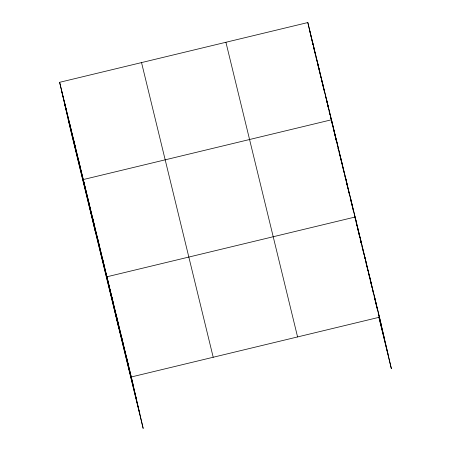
<?xml version="1.0" encoding="UTF-8"?>
<svg xmlns="http://www.w3.org/2000/svg" width="451" height="451" viewBox="0 0 451 451"><rect width="100%" height="100%" fill="white"/><g stroke="black" fill="none" stroke-linecap="round" stroke-linejoin="round"><path stroke-width="0.68" d="M59.633 82.307L131.297 376.974L143.181 428.45L71.523 133.789L59.633 82.307L307.819 22.55L379.477 317.211L391.367 368.692L378.857 317.262M131.297 376.974L379.477 317.211M309.555 30.065L328.475 107.857L326.738 100.342M328.632 108.528L337.929 146.75L336.198 139.235M338.092 147.421L356.848 224.542L355.112 217.027L106.932 276.784L118.816 328.266M381.213 324.726L357.012 225.207L359.892 237.733M313.716 47.924L315.677 55.975M315.999 57.316L316.98 61.336M317.797 64.69L319.263 70.728M319.59 72.07L321.056 78.102M321.383 79.444L323.339 87.494M323.666 88.83L324.647 92.855M325.459 96.21L325.949 98.222M326.276 99.564L327.093 102.918M327.257 103.583L328.723 109.621M329.05 110.963L330.025 114.988M330.352 116.33L331.006 119.008M331.333 120.349L332.308 124.375M333.126 127.729L336.39 141.14L334.879 134.556M337.201 144.495L337.692 146.507M338.019 147.849L338.673 150.527M339 151.869L340.466 157.906M340.793 159.248L341.768 163.273M342.095 164.609L344.051 172.66M344.868 176.014L345.849 180.034M346.171 181.375L348.133 189.426M348.454 190.767L349.435 194.787M350.252 198.141L352.208 206.192M352.535 207.533L353.511 211.553M354.328 214.907L355.467 219.603M356.121 222.287L357.102 226.306M357.914 229.66L359.87 237.711M361.172 243.055L360.197 239.053L361.138 243.128M361.984 246.398L363.934 254.409M364.261 255.745L364.91 258.417M366.049 263.096L367.993 271.107M368.32 272.443L369.296 276.452M370.108 279.789L372.058 287.806M372.379 289.142L373.355 293.15M374.167 296.487L374.815 299.16M374.978 299.83L377.414 309.848M378.231 313.186L384.562 339.237M379.082 317.448L388.012 354.182M225.917 42.27L297.581 336.931M141.535 62.588L213.199 357.254M61.37 89.822L133.034 384.489M64.718 104.333L136.382 398.994M68.169 119.278L139.833 413.945M374.606 297.175L376.343 304.69M369.735 277.139L371.466 284.654M364.859 257.104L366.595 264.619M359.988 237.063L361.725 244.577M350.388 197.577L352.118 205.092M345.658 178.134L347.388 185.649M340.928 158.684L342.659 166.199M334.727 133.896L331.468 119.791L83.283 179.549L95.167 231.025M337.962 147.928L338.278 149.287M322.008 80.892L323.745 88.407M317.278 61.443L319.015 68.958M312.549 41.999L314.285 49.514M307.819 22.55L312.904 44.57M126.427 356.933L128.157 364.447M121.55 336.897L123.286 344.412M116.679 316.861L118.41 324.376M111.803 296.826L113.539 304.34M102.202 257.341L103.939 264.855M97.472 237.891L99.209 245.406M92.743 218.442L94.479 225.957M88.013 198.998L89.749 206.507M78.553 160.099L80.289 167.614M73.823 140.65L75.559 148.165M69.093 121.206L70.83 128.721M64.363 101.757L66.1 109.272"/></g></svg>
